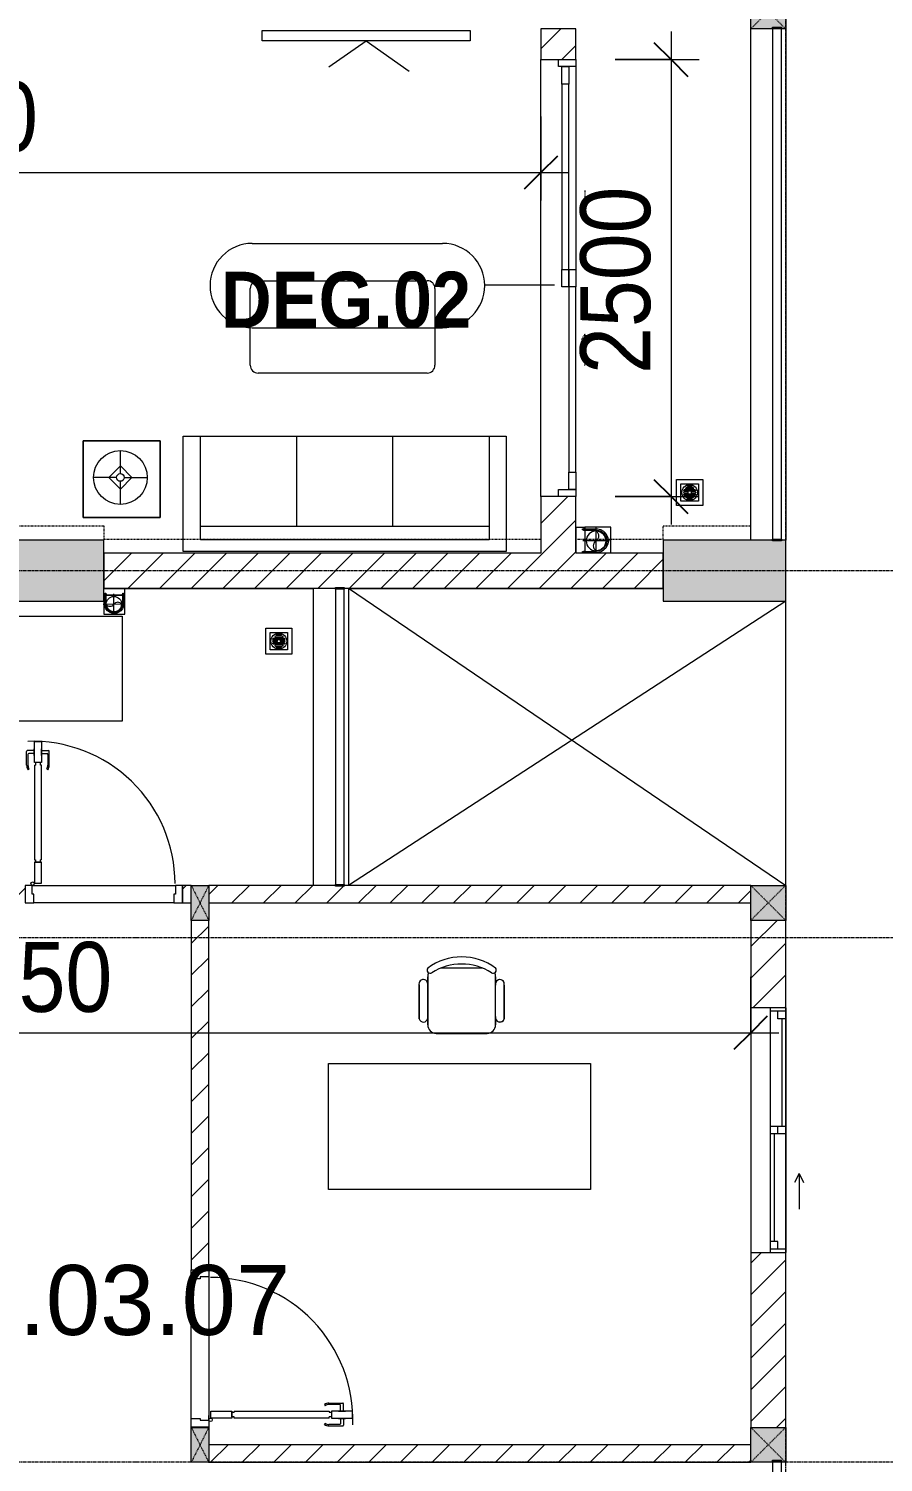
# Model space of a CAD drawing. Header units: millimetres. Extents: x 1591 to 240306, y -15958 to 82755.
# Drawn here: x 133924 to 138812, y 48437 to 56637 of the extents above; entities that cross this region are included whole.
import ezdxf

# ---------------------------------------------------------------- set-up
doc = ezdxf.new("R2010")
doc.units = ezdxf.units.MM
for name, pattern in [('Dash', [6, 3, -3]), ('Dash 1_8_', [6.35, 3.175, -3.175]), ('Grid Line', [22.225, 12.7, -3.175, 3.175, -3.175]), ('IMPORT-CENTER _2_', [40.64, 25.4, -5.08, 5.08, -5.08])]:
    doc.linetypes.add(name, pattern=pattern)
for name, color, linetype, lineweight in [('0-1', 7, 'Continuous', 5), ('A-ANNO-DIMS', 211, 'Continuous', 9), ('A-ANNO-DIMS-160', 211, 'Continuous', 9), ('A-AREA', 32, 'Dash 1_8_', 9), ('A-AREA-IDEN', 2, 'Continuous', 9), ('A-DETL-GENF-1', 9, 'Continuous', 9), ('A-DETL-THIN-2', 151, 'Continuous', 9), ('A-DOOR', 31, 'Continuous', 9), ('A-DOOR-1', 254, 'Continuous', 9), ('A-DOOR-2', 9, 'Continuous', 9), ('A-DOOR-FRAM', 31, 'Continuous', 9), ('A-DOOR-HDLN', 31, 'Dash', 9), ('A-DOOR-IDEN', 31, 'Continuous', 9), ('A-FLOR-1', 250, 'Continuous', 9), ('A-FLOR-2', 9, 'Continuous', 9), ('A-FLOR-HRAL', 11, 'Continuous', 9), ('A-FLOR-HRAL-1', 254, 'Continuous', 9), ('A-FLOR-HRAL-2', 9, 'Continuous', 9), ('A-GLAZ', 151, 'Continuous', 9), ('A-WALL', 113, 'Continuous', 9), ('A-WALL-1', 253, 'Continuous', 18), ('A-WALL-2', 9, 'Continuous', 9), ('A-WALL-3', 113, 'Continuous', 18), ('A-WALL-PATT-1', 10, 'Continuous', 9), ('A-WALL-PATT-2', 111, 'Continuous', 9), ('G-IMPT-1', 254, 'Continuous', 9), ('G-IMPT-2', 8, 'IMPORT-CENTER _2_', 9), ('G-IMPT-3', 8, 'Continuous', 9), ('I-FURN', 30, 'Continuous', 9), ('I-FURN-1', 254, 'Continuous', 9), ('M-EQPM', 50, 'Continuous', 9), ('S-COLS', 52, 'Continuous', 9), ('S-COLS-1', 52, 'Continuous', 5), ('S-COLS-2', 7, 'Continuous', 18), ('S-COLS-3', 254, 'Continuous', 9), ('S-COLS-4', 253, 'Continuous', 18), ('S-COLS-5', 52, 'Continuous', 18), ('S-COLS-HDLN', 52, 'Dash', 9), ('S-COLS-HDLN-1', 9, 'Dash', 9), ('S-GRID-1', 1, 'Grid Line', 9)]:
    doc.layers.add(name, color=color, linetype=linetype, lineweight=lineweight)
doc.styles.add('Arial_6', font='arial_0.ttf', dxfattribs={"height": 400})
doc.styles.add('Arial_B_3', font='arialbd_0.ttf', dxfattribs={"width": 0.9, "height": 320})
doc.styles.add('UTM Avo', font='UTM Avo.ttf', dxfattribs={"width": 0.9, "height": 400})
doc.dimstyles.new('1_Dim_chi_tiet_2_5_1', dxfattribs={"dimscale": 304.8, "dimtxt": 399.720379, "dimasz": 0.629921, "dimexe": 0.524934, "dimexo": 0.0625, "dimgap": 0.052493, "dimtad": 1, "dimdec": 0, "dimrnd": 5, "dimzin": 0, "dimdsep": 46, "dimtxsty": 'UTM Avo', "dimblk1": 'OBLIQUE', "dimblk2": 'OBLIQUE', "dimsah": 1, "dimcen": 0.09, "dimdle": 0.524934, "dimazin": 0, "dimtfac": 1, "dimtdec": 4, "dimtix": 1, "dimtmove": 0, "dimatfit": 3, "dimfxl": 1.049869, "dimfxlon": 1, "dimtvp": 1, "dimtolj": 1, "dimtzin": 0, "dimarcsym": 2})
pattern_1 = [(45, (0, 0), (-90.50967, 90.50967), [])]
pattern_2 = [(45, (11001.35, 0), (-90.50967, 90.50967), [])]

# ---------------------------------------------------------------- blocks, each defined once
blk = doc.blocks.new('NCV_TKTC_KET CAU_rvt-1-TKCS_MB TẦNG 3-4')
at = {"layer": 'S-COLS-1'}
for points in [[(123352.6, 53361.9), (123352.6, 53711.9), (122052.6, 53711.9), (122052.6, 53361.9), (122207.7, 53361.9)], [(127177.6, 53361.9), (127252.6, 53361.9), (127252.6, 53711.9), (127227.6, 53711.9), (127227.6, 53706.9), (127177.6, 53706.9), (127177.6, 53711.9), (126552.6, 53711.9), (126552.6, 53361.9), (127043.7, 53361.9)]]:
    blk.add_hatch(color=256, dxfattribs=at).paths.add_polyline_path(points)
at = {"layer": 'A-FLOR-1'}
for p, q in [((123352.6, 53435.3), (124552.6, 53435.3)), ((124752.6, 53435.3), (126552.6, 53435.3))]:
    blk.add_line(p, q, dxfattribs=at)
at = {"layer": 'S-COLS-2'}
for p, q in [((123352.6, 53711.9), (122052.6, 53711.9)), ((123352.6, 53361.9), (123352.6, 53711.9)), ((127177.6, 53711.9), (126552.6, 53711.9)), ((126552.6, 53711.9), (126552.6, 53361.9)), ((127252.6, 53711.9), (127227.6, 53711.9)), ((127252.6, 53361.9), (127252.6, 53711.9)), ((122052.6, 53361.9), (123352.6, 53361.9)), ((126552.6, 53361.9), (127252.6, 53361.9))]:
    blk.add_line(p, q, dxfattribs=at)
blk = doc.blocks.new('DOOR_CW_01 CANH MO-PANEL KINH - DIW_01-900x2200-CỬA GỖ VÂN LAMINATE-553375-TKCS_MB TẦNG 3-4')
at = {"layer": 'A-DETL-GENF-1'}
for p, q in [((-397, -182), (-397, -62)), ((-397, -62), (-357, -62)), ((-357, -62), (-357, -182)), ((-357, -182), (-397, -182)), ((-397, -196), (-391, -196)), ((-397, -738), (-397, -196)), ((-391, -196), (-391, -182)), ((-391, -182), (-363, -182)), ((-363, -182), (-363, -196)), ((-357, -196), (-363, -196)), ((-357, -196), (-357, -738)), ((-442, -737), (-442, -816.5)), ((-434, -799.5), (-434, -737)), ((-433.9, -711.2), (-427.3, -715.8)), ((-320.1, -711.2), (-326.7, -715.8)), ((-320, -799.5), (-320, -737)), ((-312, -737), (-312, -816.5)), ((-399, -803.5), (-430, -803.5)), ((-399, -792.2), (-399, -831.8)), ((-397, -792.2), (-399, -792.2)), ((-397, -738), (-391, -738)), ((-357, -752), (-397, -752)), ((-397, -752), (-397, -872)), ((-397, -792.2), (-397, -831.8)), ((-391, -752), (-391, -738)), ((-363, -752), (-391, -752)), ((-357, -738), (-363, -738)), ((-363, -738), (-363, -752)), ((-357, -872), (-357, -752)), ((-357, -792.2), (-357, -831.8)), ((-357, -792.2), (-355, -792.2)), ((-355, -792.2), (-355, -831.8)), ((-355, -803.5), (-324, -803.5)), ((-399, -820.5), (-438, -820.5)), ((-399, -831.8), (-397, -831.8)), ((-397, -872), (-357, -872)), ((-355, -831.8), (-357, -831.8)), ((-355, -820.5), (-316, -820.5))]:
    blk.add_line(p, q, dxfattribs=at)
blk.add_circle((-407, -60), 10, dxfattribs=at)
for centre, radius, start, end in [((-407, -60), 814, 268, 0), ((-397, -737), 45, 145, 180), ((-397, -737), 37, 145, 180), ((-357, -737), 37, 0, 35), ((-357, -737), 45, 360, 35), ((-438, -816.5), 4, 180, 270), ((-430, -799.5), 4, 180, 270), ((-324, -799.5), 4, 270, 0), ((-316, -816.5), 4, 270, 0)]:
    blk.add_arc(centre, radius, start, end, dxfattribs=at)
at = {"layer": 'A-DOOR-2'}
for p, q in [((-450, -50), (-450, 50)), ((-450, 50), (-400, 50)), ((-400, 50), (-400, 0)), ((400, 0), (400, 50)), ((400, 50), (450, 50)), ((450, 50), (450, -50)), ((-410, -50), (-450, -50)), ((-410, 0), (-410, -50)), ((-400, 0), (-410, 0)), ((-407, -50), (-382, -50)), ((410, 0), (400, 0)), ((410, -50), (410, 0)), ((450, -50), (410, -50))]:
    blk.add_line(p, q, dxfattribs=at)
blk = doc.blocks.new('BAN LV A - BAN LV A_dwg_ban hoc2-348006-TKCS_MB TẦNG 3-4')
at = {"layer": 'I-FURN'}
for p, q in [((145.8, 437.4), (-145.8, 437.4)), ((-243, 354.4), (-243, 162)), ((-194.4, 388.8), (-194.4, 113.4)), ((194.4, 113.4), (194.4, 388.8)), ((194.4, 351.4), (194.4, 150.8)), ((243.7, 162), (243.7, 354.4)), ((-120.5, 64.8), (120.5, 64.8))]:
    blk.add_line(p, q, dxfattribs=at)
at = {"layer": 'I-FURN', "flags": 128}
blk.add_lwpolyline([(-737.8, 610.5), (-737.8, 1330.5), (-154.9, 1330.5), (762.2, 1330.5), (762.2, 610.5)], close=True, dxfattribs=at)
at = {"layer": 'I-FURN'}
for centre, radius, start, end in [((-145.8, 388.8), 48.6, 90, 180), ((145.8, 388.8), 48.6, 360, 90), ((-218.7, 347.3), 25.3, 343.7398, 163.7398), ((219.4, 347.3), 25.3, 16.2602, 170.70537), ((-218.7, 154.9), 25.3, 163.7398, 16.2602), ((-180.2, 75.4), 17.8, 57.97259, 216.69006), ((-145.8, 113.4), 48.6, 180, 207.58444), ((0, 359.3), 318.2, 237.57575, 302.42425), ((180.2, 75.4), 17.8, 323.30994, 122.02741), ((145.8, 113.4), 48.6, 332.41556, 0), ((219.4, 154.9), 25.3, 189.29463, 16.2602), ((0, 324), 324, 233.1301, 306.8699)]:
    blk.add_arc(centre, radius, start, end, dxfattribs=at)
blk = doc.blocks.new('BAN LV A - BAN LV A_dwg-348005-TKCS_MB TẦNG 3-4')
at = {"extrusion": (0, 0, -1), "zscale": -1, "rotation": 180}
blk.add_blockref('BAN LV A - BAN LV A_dwg_ban hoc2-348006-TKCS_MB TẦNG 3-4', (-729, 1383.7), dxfattribs=at)
blk = doc.blocks.new('BAN LV A - BAN LV A-401069-TKCS_MB TẦNG 3-4')
at = {"layer": 'I-FURN-1'}
for p, q in [((-8.8, -53.2), (1491.2, -53.2)), ((-8.8, -773.2), (-8.8, -53.2)), ((1491.2, -53.2), (1491.2, -773.2)), ((1491.2, -773.2), (-8.8, -773.2)), ((583.2, -946.3), (874.8, -946.3)), ((486, -1221.7), (486, -1029.3)), ((534.6, -1029.3), (534.6, -994.9)), ((923.4, -994.9), (923.4, -1032.3)), ((972.7, -1029.3), (972.7, -1221.7)), ((534.6, -1270.3), (534.6, -1235.9)), ((923.4, -1232.9), (923.4, -1270.3))]:
    blk.add_line(p, q, dxfattribs=at)
for centre, radius, start, end in [((583.2, -994.9), 48.6, 90, 180), ((874.8, -994.9), 48.6, 0, 90), ((510.3, -1036.4), 25.3, 16.2602, 163.7398), ((948.4, -1036.4), 25.3, 16.2602, 170.70537), ((510.3, -1228.8), 25.3, 163.7398, 343.7398), ((948.4, -1228.8), 25.3, 189.29463, 16.2602), ((548.9, -1308.3), 17.8, 119.40397, 216.69006), ((583.2, -1270.3), 48.6, 180, 207.58444), ((874.8, -1270.3), 48.6, 332.41556, 0), ((909.2, -1308.3), 17.8, 323.30994, 60.59603), ((729, -1059.7), 324, 233.1301, 306.8699)]:
    blk.add_arc(centre, radius, start, end, dxfattribs=at)
at = {"extrusion": (0, 0, -1), "zscale": -1, "rotation": 180}
blk.add_blockref('BAN LV A - BAN LV A_dwg-348005-TKCS_MB TẦNG 3-4', (0, 0), dxfattribs=at)
blk = doc.blocks.new('MAY GIAT - MAY GIAT_dwg-348053-TKCS_MB TẦNG 3-4')
at = {"layer": 'G-IMPT-1', "flags": 128}
blk.add_lwpolyline([(5, 596.6), (5, 2.3), (605, 2.3), (605, 596.6)], close=True, dxfattribs=at)
blk = doc.blocks.new('MAY GIAT - MAY GIAT-401071-TKCS_MB TẦNG 3-4')
at = {"layer": 'I-FURN-1'}
for p, q in [((5, -2.3), (605, -2.3)), ((5, -596.6), (5, -2.3)), ((605, -2.3), (605, -596.6)), ((605, -596.6), (5, -596.6))]:
    blk.add_line(p, q, dxfattribs=at)
at = {"extrusion": (0, 0, -1), "zscale": -1, "rotation": 180}
blk.add_blockref('MAY GIAT - MAY GIAT_dwg-348053-TKCS_MB TẦNG 3-4', (0, 0), dxfattribs=at)
blk = doc.blocks.new('Railing - 50 x 10mm-901205-TKCS_MB TẦNG 3-4')
at = {"layer": 'A-FLOR-HRAL-2'}
for p, q in [((25, 5), (-25, 5)), ((-25, 5), (-25, -5)), ((25, -5), (25, 5)), ((-25, -5), (25, -5))]:
    blk.add_line(p, q, dxfattribs=at)
blk = doc.blocks.new('Railing - Railing-884429-TKCS_MB TẦNG 3-4')
at = {"layer": 'A-FLOR-HRAL-2'}
for p, q in [((101769.1, 44169.6), (101769.1, 42480.8)), ((101819.1, 42480.8), (101819.1, 44169.6))]:
    blk.add_line(p, q, dxfattribs=at)
at = {"extrusion": (0, 0, -1), "zscale": -1}
for p in [(-101794.1, 44174.6), (-101794.1, 42475.8)]:
    blk.add_blockref('Railing - 50 x 10mm-901205-TKCS_MB TẦNG 3-4', p, dxfattribs=at)
blk = doc.blocks.new('G1_SOF - BO TRU - 100x200-746114-TKCS_MB TẦNG 3-4')
at = {"layer": 'S-COLS'}
blk.add_hatch(color=256, dxfattribs=at).paths.add_polyline_path([(50, -100), (50, 100), (-50, 100), (-50, -100)])
at = {"layer": 'S-COLS-4'}
for p, q in [((-50, 100), (50, 100)), ((-50, -100), (-50, 100)), ((50, 100), (50, -100)), ((50, -100), (-50, -100))]:
    blk.add_line(p, q, dxfattribs=at)
at = {"layer": 'S-COLS-HDLN-1'}
for p, q in [((50, -100), (-50, 100)), ((-50, -100), (50, 100))]:
    blk.add_line(p, q, dxfattribs=at)
blk = doc.blocks.new('DOOR_CW_01 CANH MO-PANEL KINH - DIG_01-900x2200-CỬA NHÔM KÍNH-901226-TKCS_MB TẦNG 3-4')
at = {"layer": 'A-DETL-GENF-1'}
for p, q in [((-399, 820.5), (-438, 820.5)), ((-399, 831.8), (-397, 831.8)), ((-399, 792.2), (-399, 831.8)), ((-397, 872), (-357, 872)), ((-397, 752), (-397, 872)), ((-397, 792.2), (-397, 831.8)), ((-357, 872), (-357, 752)), ((-357, 792.2), (-357, 831.8)), ((-355, 831.8), (-357, 831.8)), ((-355, 792.2), (-355, 831.8)), ((-355, 820.5), (-316, 820.5)), ((-442, 737), (-442, 816.5)), ((-434, 799.5), (-434, 737)), ((-399, 803.5), (-430, 803.5)), ((-397, 792.2), (-399, 792.2)), ((-357, 752), (-397, 752)), ((-397, 738), (-391, 738)), ((-397, 738), (-397, 196)), ((-363, 752), (-391, 752)), ((-391, 752), (-391, 738)), ((-363, 738), (-363, 752)), ((-357, 738), (-363, 738)), ((-357, 792.2), (-355, 792.2)), ((-357, 196), (-357, 738)), ((-355, 803.5), (-324, 803.5)), ((-320, 799.5), (-320, 737)), ((-312, 737), (-312, 816.5)), ((-433.9, 711.2), (-427.3, 715.8)), ((-320.1, 711.2), (-326.7, 715.8)), ((-397, 196), (-391, 196)), ((-357, 182), (-397, 182)), ((-397, 182), (-397, 62)), ((-391, 196), (-391, 182)), ((-391, 182), (-363, 182)), ((-357, 196), (-363, 196)), ((-363, 182), (-363, 196)), ((-357, 62), (-357, 182)), ((-397, 62), (-357, 62))]:
    blk.add_line(p, q, dxfattribs=at)
blk.add_circle((-407, 60), 10, dxfattribs=at)
for centre, radius, start, end in [((-438, 816.5), 4, 90, 180), ((-407, 60), 814, 360, 92), ((-316, 816.5), 4, 0, 90), ((-430, 799.5), 4, 90, 180), ((-324, 799.5), 4, 360, 90), ((-397, 737), 45, 180, 215), ((-397, 737), 37, 180, 215), ((-357, 737), 37, 325, 0), ((-357, 737), 45, 325, 0)]:
    blk.add_arc(centre, radius, start, end, dxfattribs=at)
at = {"layer": 'A-DOOR-2'}
for p, q in [((-410, 50), (-450, 50)), ((-450, 50), (-450, -50)), ((-410, 0), (-410, 50)), ((-400, 0), (-410, 0)), ((-407, 50), (-382, 50)), ((-400, -50), (-400, 0)), ((410, 0), (400, 0)), ((400, 0), (400, -50)), ((450, 50), (410, 50)), ((410, 50), (410, 0)), ((450, -50), (450, 50)), ((-450, -50), (-400, -50)), ((400, -50), (450, -50))]:
    blk.add_line(p, q, dxfattribs=at)
blk = doc.blocks.new('LOBBY_SOFA_1 - LOBBY_SOFA_1-901228-TKCS_MB TẦNG 3-4')
at = {"layer": 'I-FURN'}
for p, q in [((-2172.3, 1064.5), (-2172.3, 1504.5)), ((-2128.3, 1548.5), (-1160.3, 1548.5)), ((-1116.3, 1504.5), (-1116.3, 1064.5)), ((-1160.3, 1020.5), (-2128.3, 1020.5)), ((-2556, 660), (-708, 660)), ((-2556, 0), (-2556, 660)), ((-2457, 66), (-2457, 660)), ((-1907, 143), (-1907, 660)), ((-1357, 143), (-1357, 660)), ((-807, 660), (-807, 66)), ((-708, 660), (-708, 0)), ((-2688.2, 633.5), (-3128.2, 633.5)), ((-3128.2, 633.5), (-3128.2, 193.5)), ((-2915.4, 445), (-2915.4, 577)), ((-2688.2, 193.5), (-2688.2, 633.5)), ((-2937.4, 423), (-3069.4, 423)), ((-2981.4, 423), (-2915.4, 489)), ((-2915.4, 357), (-2981.4, 423)), ((-2915.4, 489), (-2849.4, 423)), ((-2849.4, 423), (-2915.4, 357)), ((-2893.4, 423), (-2761.4, 423)), ((-2915.4, 269), (-2915.4, 401)), ((-3128.2, 193.5), (-2688.2, 193.5)), ((-807, 143), (-2457, 143)), ((-708, 0), (-2556, 0)), ((-807, 66), (-2457, 66))]:
    blk.add_line(p, q, dxfattribs=at)
for radius in [154, 22]:
    blk.add_circle((-2915.4, 423), radius, dxfattribs=at)
for centre, start, end in [((-2128.3, 1504.5), 90, 180), ((-1160.3, 1504.5), 0, 90), ((-2128.3, 1064.5), 180, 270), ((-1160.3, 1064.5), 270, 0)]:
    blk.add_arc(centre, 44, start, end, dxfattribs=at)
at = {"layer": 'I-FURN-1'}
for p, q in [((-2172.3, 1064.5), (-2172.3, 1504.5)), ((-2128.3, 1548.5), (-1160.3, 1548.5)), ((-1116.3, 1504.5), (-1116.3, 1064.5)), ((-1160.3, 1020.5), (-2128.3, 1020.5)), ((-2556, 660), (-708, 660)), ((-2556, 0), (-2556, 660)), ((-708, 660), (-708, 0)), ((-3128.2, 633.5), (-2688.2, 633.5)), ((-3128.2, 193.5), (-3128.2, 633.5)), ((-2688.2, 633.5), (-2688.2, 193.5)), ((-2688.2, 193.5), (-3128.2, 193.5)), ((-708, 0), (-2556, 0))]:
    blk.add_line(p, q, dxfattribs=at)
for centre, start, end in [((-2128.3, 1504.5), 90, 180), ((-1160.3, 1504.5), 0, 90), ((-2128.3, 1064.5), 180, 270), ((-1160.3, 1064.5), 270, 0)]:
    blk.add_arc(centre, 44, start, end, dxfattribs=at)
blk = doc.blocks.new('KE TIVI-2 - KE TIVI-2-901222-TKCS_MB TẦNG 3-4')
at = {"layer": 'I-FURN-1'}
for p, q in [((0, 60), (-245.7, 232.1)), ((213, 209.1), (0, 60)), ((-595.6, 60), (595.6, 60)), ((-595.6, 0), (-595.6, 60)), ((595.6, 0), (-595.6, 0)), ((595.6, 60), (595.6, 0))]:
    blk.add_line(p, q, dxfattribs=at)
blk = doc.blocks.new('NCV_TKTC_TANG 3 - 4_rvt-2-TKCS_MB TẦNG 3-4')
at = {"layer": 'A-WALL-PATT-1'}
h = blk.add_hatch(dxfattribs=at)
h.set_pattern_fill('FP_1', color=256, style=0, pattern_type=2)
h.set_pattern_definition(pattern_1)
h.paths.add_polyline_path([(122852.6, 51636.9), (122902.6, 51636.9), (122902.6, 51736.9), (122852.6, 51736.9)])
h.paths.add_polyline_path([(123852.6, 51636.9), (123852.6, 51736.9), (123802.6, 51736.9), (123802.6, 51636.9), (123819.7, 51636.9)])
h = blk.add_hatch(dxfattribs=at)
h.set_pattern_fill('FP_1', color=256, style=0, pattern_type=2)
h.set_pattern_definition(pattern_1)
h.paths.add_polyline_path([(123952.6, 51636.9), (127052.6, 51636.9), (127052.6, 51736.9), (124727.6, 51736.9), (124727.6, 51731.5), (124677.6, 51731.5), (124677.6, 51736.9), (123952.6, 51736.9)])
h = blk.add_hatch(dxfattribs=at)
h.set_pattern_fill('FP_1', color=256, style=0, pattern_type=2)
h.set_pattern_definition(pattern_1)
h.paths.add_polyline_path([(123952.6, 48636.9), (123952.6, 48637.3), (123853, 48636.9)])
h.paths.add_polyline_path([(123952.6, 49537.3), (123952.6, 51536.5), (123852.6, 51536.5), (123852.6, 49537.3)])
h = blk.add_hatch(dxfattribs=at)
h.set_pattern_fill('FP_1', color=256, style=0, pattern_type=2)
h.set_pattern_definition(pattern_1)
h.paths.add_polyline_path([(123952.6, 48436.9), (127052.6, 48436.9), (127052.6, 48536.9), (123952.6, 48536.9)])
at = {"layer": 'A-FLOR-2'}
for p, q in [((125852.6, 53960.3), (125852.6, 56460.3)), ((123752.6, 51636.9), (122952.6, 51636.9)), ((123852.6, 48687.3), (123852.6, 49487.3)), ((123952.6, 49497.3), (123952.6, 48677.3))]:
    blk.add_line(p, q, dxfattribs=at)
at = {"layer": 'A-WALL-1'}
for p, q in [((123852.6, 51736.9), (123802.6, 51736.9)), ((123802.6, 51736.9), (123802.6, 51636.9)), ((124677.6, 51736.9), (123952.6, 51736.9)), ((127052.6, 51736.9), (124727.6, 51736.9)), ((123802.6, 51636.9), (123852.6, 51636.9)), ((123952.6, 51636.9), (127052.6, 51636.9)), ((123852.6, 51536.5), (123852.6, 49537.3)), ((123952.6, 51536.5), (123852.6, 51536.5)), ((123952.6, 49537.3), (123952.6, 51536.5)), ((123852.6, 49537.3), (123952.6, 49537.3)), ((123952.6, 48637.3), (123852.6, 48637.3)), ((127052.6, 48536.9), (123952.6, 48536.9)), ((123952.6, 48436.9), (127052.6, 48436.9))]:
    blk.add_line(p, q, dxfattribs=at)
at = {"layer": 'A-WALL-2'}
for p, q in [((124552.6, 51736.9), (124552.6, 53436.9)), ((124752.6, 53436.9), (124752.6, 51736.9)), ((122942.6, 51736.9), (123762.6, 51736.9)), ((123752.6, 51636.9), (122952.6, 51636.9)), ((123852.6, 48687.3), (123852.6, 49487.3)), ((123952.6, 49497.3), (123952.6, 48677.3))]:
    blk.add_line(p, q, dxfattribs=at)
at = {"layer": 'A-DOOR-1'}
blk.add_blockref('DOOR_CW_01 CANH MO-PANEL KINH - DIG_01-900x2200-CỬA NHÔM KÍNH-901226-TKCS_MB TẦNG 3-4', (123352.6, 51686.9), dxfattribs=at)
at = {"layer": 'A-DOOR-1', "rotation": 90.00000000000074}
blk.add_blockref('DOOR_CW_01 CANH MO-PANEL KINH - DIW_01-900x2200-CỬA GỖ VÂN LAMINATE-553375-TKCS_MB TẦNG 3-4', (123902.6, 49087.3), dxfattribs=at)
at = {"layer": 'A-FLOR-HRAL-1'}
blk.add_blockref('Railing - Railing-884429-TKCS_MB TẦNG 3-4', (22908.5, 9260.7), dxfattribs=at)
at = {"layer": 'I-FURN-1'}
for name, p, rotation in [('KE TIVI-2 - KE TIVI-2-901222-TKCS_MB TẦNG 3-4', (124852.9, 56626.9), 180), ('MAY GIAT - MAY GIAT-401071-TKCS_MB TẦNG 3-4', (122860.3, 52671.5), 90.00000000000092), ('BAN LV A - BAN LV A-401069-TKCS_MB TẦNG 3-4', (126128.2, 49944.2), 180)]:
    blk.add_blockref(name, p, dxfattribs=dict(at, rotation=rotation))
blk.add_blockref('LOBBY_SOFA_1 - LOBBY_SOFA_1-901228-TKCS_MB TẦNG 3-4', (126362.6, 53646.9), dxfattribs=at)
at = {"layer": 'S-COLS-3', "rotation": 180}
for p in [(123902.6, 51636.9), (123902.6, 48536.9)]:
    blk.add_blockref('G1_SOF - BO TRU - 100x200-746114-TKCS_MB TẦNG 3-4', p, dxfattribs=at)
blk = doc.blocks.new('1_FAMILY RVT - W01-WxH 1400x1400xmm-389822-TKCS_MB TẦNG 3-4')
at = {"layer": 'A-GLAZ'}
for p, q in [((248.4, 172.39), (299.2, 197.79)), ((248.4, 172.39), (299.2, 146.99)), ((248.4, 172.39), (451.6, 172.39)), ((-700, 96.19), (-700, -103.81)), ((700, 96.19), (-700, 96.19)), ((-700, 96.19), (-636.5, 96.19)), ((-680.95, 96.19), (-680.95, 7.29)), ((-636.5, 96.19), (-22.225, 96.19)), ((-636.5, 96.19), (-636.5, 51.74)), ((-22.225, 7.29), (-22.225, 96.19)), ((-22.225, 96.19), (22.225, 96.19)), ((22.225, 96.19), (680.95, 96.19)), ((22.225, 96.19), (22.225, 7.29)), ((680.95, 96.19), (700, 96.19)), ((680.95, 96.19), (680.95, 7.29)), ((700, -103.81), (700, 96.19)), ((-700, 7.29), (-680.95, 7.29)), ((-636.5, 51.74), (-680.95, 51.74)), ((-680.95, 7.29), (-22.225, 7.29)), ((-636.5, 73.965), (-22.225, 73.965)), ((22.225, 51.74), (-22.225, 51.74)), ((-22.225, 7.29), (22.225, 7.29)), ((22.225, 29.515), (636.5, 29.515)), ((22.225, 7.29), (636.5, 7.29)), ((636.5, 51.74), (636.5, 7.29)), ((680.95, 51.74), (636.5, 51.74)), ((636.5, 7.29), (700, 7.29)), ((-700, -103.81), (700, -103.81))]:
    blk.add_line(p, q, dxfattribs=at)
blk = doc.blocks.new('Railing - 50 x 10mm-1251311-TKCS_MB TẦNG 3-4')
at = {"layer": 'A-FLOR-HRAL'}
for p, q in [((25, 5), (-25, 5)), ((-25, 5), (-25, -5)), ((25, -5), (25, 5)), ((-25, -5), (25, -5))]:
    blk.add_line(p, q, dxfattribs=at)
blk = doc.blocks.new('Railing - Railing-3235638-TKCS_MB TẦNG 3-4')
at = {"layer": 'A-FLOR-HRAL'}
for p, q in [((127177.6, 56635.3), (127177.6, 53716.9)), ((127227.6, 53716.9), (127227.6, 56635.3))]:
    blk.add_line(p, q, dxfattribs=at)
at = {"extrusion": (0, 0, -1), "zscale": -1}
for p in [(-127202.6, 56641.5), (-127202.6, 53711.9)]:
    blk.add_blockref('Railing - 50 x 10mm-1251311-TKCS_MB TẦNG 3-4', p, dxfattribs=at)
blk = doc.blocks.new('Railing - Railing-3235655-TKCS_MB TẦNG 3-4')
at = {"layer": 'A-FLOR-HRAL'}
for p, q in [((127177.6, 48436.9), (127177.6, 45516.9)), ((127227.6, 45516.9), (127227.6, 48436.9))]:
    blk.add_line(p, q, dxfattribs=at)
at = {"extrusion": (0, 0, -1), "zscale": -1}
for p in [(-127202.6, 48444.5), (-127202.6, 45511.9)]:
    blk.add_blockref('Railing - 50 x 10mm-1251311-TKCS_MB TẦNG 3-4', p, dxfattribs=at)
blk = doc.blocks.new('G1_SOF - BO TRU - 200x200-3054294-TKCS_MB TẦNG 3-4')
at = {"layer": 'S-COLS'}
blk.add_hatch(color=256, dxfattribs=at).paths.add_polyline_path([(100, 100), (-100, 100), (-100, -100), (100, -100)])
at = {"layer": 'S-COLS-5'}
for p, q in [((-100, 100), (100, 100)), ((-100, -100), (-100, 100)), ((100, 100), (100, -100)), ((100, -100), (-100, -100))]:
    blk.add_line(p, q, dxfattribs=at)
at = {"layer": 'S-COLS-HDLN'}
for p, q in [((100, -100), (-100, 100)), ((-100, -100), (100, 100))]:
    blk.add_line(p, q, dxfattribs=at)
blk = doc.blocks.new('DEG_02-DEG_03 - DEG_02-2500x2400mm-CỬA ĐI 02 CÁNH TRƯỢT-841416-TKCS_MB TẦNG 3-4')
at = {"layer": 'A-DOOR'}
for p, q in [((-1210, -100), (-1210, -60)), ((-1210, -60), (-1110, -60)), ((-1110, -60), (-1110, -100)), ((-50, -60), (-1110, -60)), ((-50, -60), (-50, -20)), ((-50, -20), (50, -20)), ((50, -60), (-50, -60)), ((-50, -100), (-50, -60)), ((-50, -60), (50, -60)), ((50, -20), (50, -60)), ((1110, -20), (50, -20)), ((50, -60), (1110, -60)), ((50, -60), (50, -100)), ((1110, -60), (1110, -20)), ((1110, -20), (1210, -20)), ((1210, -60), (1110, -60)), ((1210, -20), (1210, -60)), ((-1110, -100), (-1210, -100)), ((-1110, -100), (-50, -100)), ((50, -100), (-50, -100))]:
    blk.add_line(p, q, dxfattribs=at)
at = {"layer": 'A-DOOR-FRAM'}
for p, q in [((-1250, 0), (-1210, 0)), ((-1250, -100), (-1250, 0)), ((-1210, 0), (-1210, -100)), ((1210, -100), (1210, 0)), ((1210, 0), (1250, 0)), ((1250, 0), (1250, -100)), ((-1210, -100), (-1250, -100)), ((1250, -100), (1210, -100))]:
    blk.add_line(p, q, dxfattribs=at)
at = {"layer": 'A-DOOR-HDLN'}
for p, q in [((-500.4, -151.1), (-320.4, -151.1)), ((-320.4, -151.1), (-355, -131.1)), ((-320.4, -151.1), (-355, -171.1)), ((320.4, -151.1), (355, -131.1)), ((320.4, -151.1), (355, -171.1)), ((500.4, -151.1), (320.4, -151.1))]:
    blk.add_line(p, q, dxfattribs=at)
blk = doc.blocks.new('TKTC_XREF_251221_MB TANG 2-7 - TKTC_XREF_260130_MB TANG 2-5_dwg_THU NUOC - THU NUOC-444531-TKCS_MB TẦNG 1-4746810-TKCS_MB TẦNG 3-4')
at = {"layer": 'G-IMPT-3'}
for p, q in [((-23.3, 10.8), (40.9, 10.8)), ((40.9, 4.8), (-23.3, 4.8)), ((-11, 23.3), (28.5, 23.3)), ((28.5, 17.3), (-11, 17.3)), ((-1.1, 35.6), (18.5, 35.6)), ((18.5, 29.6), (-1.1, 29.6)), ((-23.3, -13.6), (40.9, -13.6)), ((40.9, -19.6), (-23.3, -19.6)), ((-11, -26.1), (28.5, -26.1)), ((28.5, -32.1), (-11, -32.1)), ((-1.1, -38.5), (18.5, -38.5)), ((18.5, -44.5), (-1.1, -44.5))]:
    blk.add_line(p, q, dxfattribs=at)
at = {"layer": 'G-IMPT-3', "flags": 128}
for points in [[(83.7, -79.4), (83.7, 70.6), (-66.3, 70.6), (-66.3, -79.4)], [(58.7, -54.4), (58.7, 45.6), (-41.3, 45.6), (-41.3, -54.4)]]:
    blk.add_lwpolyline(points, close=True, dxfattribs=at)
for points in [[(-23.3, -1.2), (0.7, -1.2), (0.7, -7.2), (-23.3, -7.2)], [(40.9, -7.2), (16.7, -7.2), (16.7, -1.2), (40.9, -1.2)]]:
    blk.add_lwpolyline(points, dxfattribs=at)
at = {"layer": 'G-IMPT-3'}
for centre, radius, start, end in [((8.7, -4.4), 45, 360, 180), ((8.7, -4.4), 45, 360, 180), ((-23.3, 7.8), 3, 90, 270), ((-11, 20.3), 3, 90, 270), ((-1.1, 32.6), 3, 90, 270), ((18.5, 32.6), 3, 270, 90), ((28.5, 20.3), 3, 270, 90), ((40.9, 7.8), 3, 270, 90), ((8.7, -4.4), 45, 180, 360), ((8.7, -4.4), 45, 180, 360), ((-23.3, -4.2), 3, 90, 270), ((-23.3, -16.6), 3, 90, 270), ((-11, -29.1), 3, 90, 270), ((-1.1, -41.5), 3, 90, 270), ((18.5, -41.5), 3, 270, 90), ((28.5, -29.1), 3, 270, 90), ((40.9, -4.2), 3, 270, 90), ((40.9, -16.6), 3, 270, 90)]:
    blk.add_arc(centre, radius, start, end, dxfattribs=at)
blk = doc.blocks.new('TKTC_XREF_251221_MB TANG 2-7 - TKTC_XREF_260130_MB TANG 2-5_dwg_$cc-4746798-TKCS_MB TẦNG 3-4')
at = {"layer": 'G-IMPT-2'}
for p, q in [((-0.673, 0), (0.673, 0)), ((0, -0.673), (0, 0.673))]:
    blk.add_line(p, q, dxfattribs=at)
at = {"layer": 'M-EQPM'}
blk.add_circle((0, 0), 0.5, dxfattribs=at)
for centre, radius, start, end in [((0, 0), 0.5, 90, 270), ((0.188, 0.25), 0.313, 126.8699, 233.1301), ((-0.188, -0.25), 0.313, 306.8699, 53.1301)]:
    blk.add_arc(centre, radius, start, end, dxfattribs=at)
blk = doc.blocks.new('TKTC_XREF_251221_MB TANG 2-7 - TKTC_XREF_260130_MB TANG 2-5_dwg_CUM U_DN100-4746799-TKCS_MB TẦNG 3-4')
at = {"layer": 'G-IMPT-3'}
blk.add_hatch(color=256, dxfattribs=at).paths.add_polyline_path([(0, 61), (16, 59), (31, 53), (43, 43), (53, 31), (59, 16), (61, 0), (59, -16), (53, -30), (43, -43), (31, -53), (16, -59), (0, -61), (0, -57), (15, -55), (29, -49), (40, -40), (49, -28), (55, -15), (57, 0), (55, 15), (49, 29), (40, 40), (29, 49), (15, 55), (0, 57)])
for p, q in [((-79, 67), (-79, 63)), ((-77, 67), (-77, 63)), ((-75, 67), (-75, 63)), ((-73, 69), (-73, 61)), ((-67, 68), (-72, 68)), ((-67, 62), (-72, 62)), ((-65, 69), (0, 69)), ((-79, -63), (-79, -67)), ((-77, -63), (-77, -67)), ((-75, -63), (-75, -67)), ((-73, -61), (-73, -69)), ((-67, -62), (-72, -62)), ((-67, -68), (-72, -68)), ((-65, -69), (0, -69))]:
    blk.add_line(p, q, dxfattribs=at)
at = {"layer": 'G-IMPT-3', "flags": 128}
for points in [[(-73, 68), (-78, 68), (-78, 62), (-73, 62)], [(-72, 59), (-67, 59), (-67, 71), (-72, 71)], [(-67, 71), (-67, 73), (-65, 73), (-65, 57), (-67, 57), (-67, 59)], [(-65, 61), (0, 61), (0, 57)], [(-73, -62), (-78, -62), (-78, -68), (-73, -68)], [(-72, -71), (-67, -71), (-67, -59), (-72, -59)], [(-67, -59), (-67, -57), (-65, -57), (-65, -73), (-67, -73), (-67, -71)], [(-65, -61), (0, -61), (0, -57)]]:
    blk.add_lwpolyline(points, dxfattribs=at)
at = {"layer": 'G-IMPT-3'}
for centre, radius, start, end in [((-78, 67), 0.96, 90, 180), ((-78, 63), 0.96, 180, 270), ((-71, 69), 1.56, 112.6199, 247.3801), ((-68, 65), 4.8, 143.1301, 216.8699), ((-71, 61), 1.56, 112.6199, 247.3801), ((0, 0), 69, 270, 90), ((0, 0), 61, 270, 90), ((0, 0), 57, 270, 90), ((-78, -63), 0.96, 90, 180), ((-78, -67), 0.96, 180, 270), ((-71, -61), 1.56, 112.6199, 247.3801), ((-68, -65), 4.8, 143.1301, 216.8699), ((-71, -69), 1.56, 112.6199, 247.3801)]:
    blk.add_arc(centre, radius, start, end, dxfattribs=at)
blk = doc.blocks.new('TKTC_XREF_251221_MB TANG 2-7 - TKTC_XREF_260130_MB TANG 2-5_dwg_$cc-V87-TKCS_MB TẦNG 3-4')
at = {"layer": 'G-IMPT-2'}
for p, q in [((-0.673, 0), (0.673, 0)), ((0, -0.618), (0, 0.673))]:
    blk.add_line(p, q, dxfattribs=at)
at = {"layer": 'M-EQPM'}
blk.add_circle((0, 0), 0.5, dxfattribs=at)
for centre, radius, start, end in [((0, 0), 0.5, 90, 270), ((0.188, 0.25), 0.313, 126.8699, 233.1301), ((-0.188, -0.25), 0.313, 306.8699, 53.1301)]:
    blk.add_arc(centre, radius, start, end, dxfattribs=at)
blk = doc.blocks.new('TKTC_XREF_251221_MB TANG 2-7 - TKTC_XREF_260130_MB TANG 2-5_dwg_CUM U_DN100-V88-TKCS_MB TẦNG 3-4')
at = {"layer": 'G-IMPT-3'}
blk.add_hatch(color=256, dxfattribs=at).paths.add_polyline_path([(0, 61), (15.8, 58.9), (30.5, 52.8), (43.1, 43.1), (52.8, 30.5), (58.9, 15.8), (61, 0), (58.9, -15.8), (52.8, -30.5), (43.1, -43.1), (30.5, -52.8), (15.8, -58.9), (0, -61), (0, -57), (14.8, -55.1), (28.5, -49.4), (40.3, -40.3), (49.4, -28.5), (55.1, -14.8), (57, 0), (55.1, 14.8), (49.4, 28.5), (40.3, 40.3), (28.5, 49.4), (14.8, 55.1), (0, 57)])
for p, q in [((-79.1, 66.6), (-79.1, 63.4)), ((-76.6, 66.6), (-76.6, 63.4)), ((-74.6, 66.6), (-74.6, 63.4)), ((-72.7, 69.3), (-72.7, 60.7)), ((-66.9, 67.9), (-71.7, 67.9)), ((-66.9, 62.1), (-71.7, 62.1)), ((-65, 69), (0, 69)), ((-79.1, -63.4), (-79.1, -66.6)), ((-76.6, -63.4), (-76.6, -66.6)), ((-74.6, -63.4), (-74.6, -66.6)), ((-72.7, -60.7), (-72.7, -69.3)), ((-66.9, -62.1), (-71.7, -62.1)), ((-66.9, -67.9), (-71.7, -67.9)), ((-65, -69), (0, -69))]:
    blk.add_line(p, q, dxfattribs=at)
at = {"layer": 'G-IMPT-3', "flags": 128}
for points in [[(-72.7, 67.6), (-78.1, 67.6), (-78.1, 62.4), (-72.7, 62.4)], [(-71.7, 59.2), (-66.9, 59.2), (-66.9, 70.8), (-71.7, 70.8)], [(-65, 71.3), (-65, 57.3), (-66.9, 57.3), (-66.9, 59.2)], [(-65, 61), (0, 61), (0, 57)], [(-72.7, -62.4), (-78.1, -62.4), (-78.1, -67.6), (-72.7, -67.6)], [(-71.7, -70.8), (-66.9, -70.8), (-66.9, -59.2), (-71.7, -59.2)], [(-66.9, -59.2), (-66.9, -57.3), (-65, -57.3), (-65, -72.7), (-66.9, -72.7), (-66.9, -70.8)], [(-65, -61), (0, -61), (0, -57)]]:
    blk.add_lwpolyline(points, dxfattribs=at)
at = {"layer": 'G-IMPT-3'}
for centre, radius, start, end in [((-78.1, 66.6), 0.96, 90, 180), ((-78.1, 63.4), 0.96, 180, 270), ((-71.1, 69.3), 1.56, 112.61986, 247.38014), ((-67.9, 65), 4.8, 143.1301, 216.8699), ((-71.1, 60.7), 1.56, 112.61986, 247.38014), ((0, 0), 69, 270, 90), ((0, 0), 61, 270, 90), ((0, 0), 57, 270, 90), ((-78.1, -63.4), 0.96, 90, 180), ((-78.1, -66.6), 0.96, 180, 270), ((-71.1, -60.7), 1.56, 112.61986, 247.38014), ((-67.9, -65), 4.8, 143.1301, 216.8699), ((-71.1, -69.3), 1.56, 112.61986, 247.38014)]:
    blk.add_arc(centre, radius, start, end, dxfattribs=at)
blk = doc.blocks.new('TKTC_XREF_251221_MB TANG 2-7 - TKTC_XREF_251221_MB TANG 2-7-2039446-TKCS_MB TẦNG 3-4')
at = {"layer": 'M-EQPM'}
for p, q in [((92401, 36400), (92401, 36549.2)), ((92401, 36549.2), (92450.8, 36548.9)), ((92450.8, 36548.9), (92450.8, 36400)), ((92450.9, 36549.1), (92450.9, 36400)), ((92600.6, 36549.1), (92450.9, 36549.1)), ((92600.6, 36400), (92600.6, 36549.1)), ((89819.8, 36160.4), (89819.8, 36200)), ((89700, 36160.4), (89819.8, 36160.4)), ((89819.6, 36160.4), (89700, 36160.4)), ((89700, 36125), (89700, 36050.5)), ((89819.6, 36050.5), (89819.6, 36160.4)), ((93600, 34500), (93600, 36125)), ((89700, 36050.5), (89819.6, 36050.5))]:
    blk.add_line(p, q, dxfattribs=at)
at = {"extrusion": (0, 0, -1), "zscale": -1}
for p in [(-93059.8, 36751.2), (-90709.7, 35901.2)]:
    blk.add_blockref('TKTC_XREF_251221_MB TANG 2-7 - TKTC_XREF_260130_MB TANG 2-5_dwg_THU NUOC - THU NUOC-444531-TKCS_MB TẦNG 1-4746810-TKCS_MB TẦNG 3-4', p, dxfattribs=at)
at = {"extrusion": (0, 0, -1)}
for name, p, xscale, yscale, zscale, rotation in [('TKTC_XREF_251221_MB TANG 2-7 - TKTC_XREF_260130_MB TANG 2-5_dwg_CUM U_DN100-V88-TKCS_MB TẦNG 3-4', (-92515.8, 36471.1), 0.9975000000000006, 0.9975000000000006, -0.9975000000000006, 180.000991338195), ('TKTC_XREF_251221_MB TANG 2-7 - TKTC_XREF_260130_MB TANG 2-5_dwg_$cc-V87-TKCS_MB TẦNG 3-4', (-92515.8, 36470.2), 113.7150000000073, 113.7150000000073, -113.7150000000073, 359.9990086636432), ('TKTC_XREF_251221_MB TANG 2-7 - TKTC_XREF_260130_MB TANG 2-5_dwg_CUM U_DN100-4746799-TKCS_MB TẦNG 3-4', (-89759.4, 36109.1), 0.7894736842105242, 0.7894736842105242, -0.7894736842105242, 269.9999999984439)]:
    blk.add_blockref(name, p, dxfattribs=dict(at, xscale=xscale, yscale=yscale, zscale=zscale, rotation=rotation))
at = {"xscale": 90.0000000000512, "yscale": 90.0000000000512, "zscale": 90.0000000000512, "rotation": 90.3740267799376}
blk.add_blockref('TKTC_XREF_251221_MB TANG 2-7 - TKTC_XREF_260130_MB TANG 2-5_dwg_$cc-4746798-TKCS_MB TẦNG 3-4', (89757.6, 36107.6), dxfattribs=at)
blk = doc.blocks.new('DIMBLOCK294-TKCS_MB TẦNG 3-4')
at = {"layer": 'A-ANNO-DIMS-160'}
for p, q in [((137598.4, 56620.3), (137598.4, 53800.3)), ((137278.4, 56460.3), (137758.4, 56460.3)), ((137598.4, 56460.3), (137278.4, 56460.3)), ((137278.4, 53960.3), (137758.4, 53960.3)), ((137598.4, 53960.3), (137278.4, 53960.3))]:
    blk.add_line(p, q, dxfattribs=at)
at = {"layer": 'A-ANNO-DIMS-160', "lineweight": 25}
for p, q in [((137598.4, 56460.3), (137502.4, 56556.3)), ((137598.4, 56460.3), (137694.4, 56364.3)), ((137598.4, 53960.3), (137502.4, 54056.3)), ((137598.4, 53960.3), (137694.4, 53864.3))]:
    blk.add_line(p, q, dxfattribs=at)
at = {"layer": 'A-ANNO-DIMS-160', "color": 0, "insert": (137078.8, 54662.5), "char_height": 400, "width": 1314.636, "attachment_point": 1, "rotation": 90, "line_spacing_factor": 1.110334, "style": 'UTM Avo'}
blk.add_mtext('2500', dxfattribs=at)
blk = doc.blocks.new('_Oblique')
at = {"color": 0, "linetype": 'ByBlock', "lineweight": -2}
blk.add_line((-0.5, -0.5), (0.5, 0.5), dxfattribs=at)
blk = doc.blocks.new('STN_Door Tag - STN_Door Tag-1788670-TKCS_MB TẦNG 3-4')
at = {"layer": 'A-DOOR-IDEN'}
for p, q in [((-3.37, 1.495), (3.431, 1.495)), ((-3.37, -1.524), (3.431, -1.524))]:
    blk.add_line(p, q, dxfattribs=at)
for centre, start, end in [((-3.37, -0.015), 90, 270), ((3.431, -0.015), 270, 90)]:
    blk.add_arc(centre, 1.509, start, end, dxfattribs=at)
blk = doc.blocks.new('DIMBLOCK368-TKCS_MB TẦNG 3-4')
at = {"layer": 'A-ANNO-DIMS-160'}
for p, q in [((130053.8, 56134.5), (130053.8, 55654.5)), ((130053.8, 55814.5), (130053.8, 56134.5)), ((136853.9, 56134.5), (136853.9, 55654.5)), ((136853.9, 55814.5), (136853.9, 56134.5)), ((129893.8, 55814.5), (137013.9, 55814.5))]:
    blk.add_line(p, q, dxfattribs=at)
at = {"layer": 'A-ANNO-DIMS-160', "lineweight": 25}
for p, q in [((130053.8, 55814.5), (130149.8, 55910.5)), ((136853.9, 55814.5), (136949.9, 55910.5)), ((130053.8, 55814.5), (129957.8, 55718.5)), ((136853.9, 55814.5), (136757.9, 55718.5))]:
    blk.add_line(p, q, dxfattribs=at)
at = {"layer": 'A-ANNO-DIMS-160', "color": 0, "insert": (132906.1, 56334.2), "char_height": 400, "width": 1314.636, "attachment_point": 1, "line_spacing_factor": 1.110334, "style": 'UTM Avo'}
blk.add_mtext('6800', dxfattribs=at)
blk = doc.blocks.new('DIMBLOCK417-TKCS_MB TẦNG 3-4')
at = {"layer": 'A-ANNO-DIMS-160'}
for p, q in [((129703.9, 51213.9), (129703.9, 50733.9)), ((129703.9, 50893.9), (129703.9, 51213.9)), ((138053.9, 51213.9), (138053.9, 50733.9)), ((138053.9, 50893.9), (138053.9, 51213.9)), ((129543.9, 50893.9), (138213.9, 50893.9))]:
    blk.add_line(p, q, dxfattribs=at)
at = {"layer": 'A-ANNO-DIMS-160', "lineweight": 25}
for p, q in [((129703.9, 50893.9), (129799.9, 50989.9)), ((138053.9, 50893.9), (138149.9, 50989.9)), ((129703.9, 50893.9), (129607.9, 50797.9)), ((138053.9, 50893.9), (137957.9, 50797.9))]:
    blk.add_line(p, q, dxfattribs=at)
at = {"layer": 'A-ANNO-DIMS-160', "color": 0, "insert": (133331.1, 51413.5), "char_height": 400, "width": 1314.636, "attachment_point": 1, "line_spacing_factor": 1.110334, "style": 'UTM Avo'}
blk.add_mtext('8350', dxfattribs=at)

msp = doc.modelspace()

# ---------------------------------------------------------------- hatches: boundary and pattern name
at = {"layer": 'A-WALL-PATT-2'}
h = msp.add_hatch(dxfattribs=at)
h.set_pattern_fill('FP_1', color=256, style=0, pattern_type=2)
h.set_pattern_definition(pattern_2)
h.paths.add_polyline_path([(136853.9, 53636.9), (137053.9, 53636.9), (137053.9, 53960.3), (136853.9, 53960.3)])
h.paths.add_polyline_path([(136853.9, 56460.3), (137053.9, 56460.3), (137053.9, 56635.3), (136853.9, 56635.3)])
h = msp.add_hatch(dxfattribs=at)
h.set_pattern_fill('FP_1', color=256, style=0, pattern_type=2)
h.set_pattern_definition(pattern_2)
h.paths.add_polyline_path([(136433.1, 53436.9), (137553.9, 53436.9), (137553.9, 53636.9), (134353.9, 53636.9), (134353.9, 53436.9), (135678.9, 53436.9), (135678.9, 53440.3), (135728.9, 53440.3), (135728.9, 53436.9)])
h = msp.add_hatch(dxfattribs=at)
h.set_pattern_fill('FP_1', color=256, style=0, pattern_type=2)
h.set_pattern_definition(pattern_2)
h.paths.add_polyline_path([(138220.6, 48636.9), (138253.9, 48636.9), (138253.9, 49637.4), (138053.9, 49637.4), (138053.9, 48636.9)])
h.paths.add_polyline_path([(138253.9, 51037.4), (138253.9, 51536.9), (138053.9, 51536.9), (138053.9, 51037.4)])

# ---------------------------------------------------------------- linework, layer by layer
at = {"layer": 'A-AREA'}
for p, q in [((133753.8, 53793.4), (134353.9, 53793.4)), ((134353.9, 53793.4), (134353.9, 53711.9)), ((137553.9, 53716.8), (137553.9, 53793.4)), ((137553.9, 53793.4), (138053.9, 53793.4)), ((134353.9, 53716.8), (134807.9, 53716.8)), ((134807.9, 53716.8), (136655.9, 53716.8)), ((136655.9, 53716.8), (136853.9, 53716.8)), ((137053.9, 53716.8), (137553.9, 53716.8))]:
    msp.add_line(p, q, dxfattribs=at)
at = {"layer": 'A-DETL-THIN-2'}
for p, q in [((135753.9, 53436.9), (138253.9, 51736.9)), ((135753.9, 53436.9), (138253.9, 51736.9)), ((138253.9, 53361.9), (135753.9, 51736.9)), ((138253.9, 53361.9), (135753.9, 51736.9))]:
    msp.add_line(p, q, dxfattribs=at)
at = {"layer": 'A-DOOR-IDEN'}
msp.add_line((136932.2, 55169.1), (136532.4, 55169.1), dxfattribs=at)
at = {"layer": 'A-WALL'}
for p, q in [((138053.9, 53711.9), (138053.9, 56635.3)), ((138253.9, 56635.3), (138253.9, 53711.9)), ((136853.9, 53960.3), (136853.9, 56460.3)), ((137053.9, 56420.3), (137053.9, 55260.3))]:
    msp.add_line(p, q, dxfattribs=at)
at = {"layer": 'A-WALL-3'}
for p, q in [((137053.9, 56635.3), (136853.9, 56635.3)), ((136853.9, 56635.3), (136853.9, 56460.3)), ((137053.9, 56460.3), (137053.9, 56635.3)), ((136853.9, 56460.3), (137053.9, 56460.3)), ((137053.9, 53960.3), (136853.9, 53960.3)), ((136853.9, 53960.3), (136853.9, 53636.9)), ((137053.9, 53636.9), (137053.9, 53960.3)), ((136853.9, 53636.9), (134353.9, 53636.9)), ((134353.9, 53636.9), (134353.9, 53436.9)), ((137553.9, 53636.9), (137053.9, 53636.9)), ((137553.9, 53436.9), (137553.9, 53636.9)), ((134353.9, 53436.9), (135678.9, 53436.9)), ((135728.9, 53436.9), (137553.9, 53436.9)), ((138053.9, 51536.9), (138053.9, 51037.4)), ((138253.9, 51037.4), (138253.9, 51536.9)), ((138053.9, 49637.4), (138053.9, 48636.9)), ((138253.9, 48636.9), (138253.9, 49637.4))]:
    msp.add_line(p, q, dxfattribs=at)
at = {"layer": 'S-GRID-1'}
for p, q in [((138253.9, 19175.3), (138253.9, 76690.4)), ((139245.7, 53536.9), (45492.6, 53536.9)), ((139245.7, 51436.9), (45492.6, 51436.9)), ((139245.7, 48436.9), (45492.6, 48436.9))]:
    msp.add_line(p, q, dxfattribs=at)

# ---------------------------------------------------------------- block references
at = {"layer": '0-1'}
for name in ['NCV_TKTC_KET CAU_rvt-1-TKCS_MB TẦNG 3-4', 'NCV_TKTC_TANG 3 - 4_rvt-2-TKCS_MB TẦNG 3-4']:
    msp.add_blockref(name, (11001.4, 0), dxfattribs=at)
at = {"layer": 'A-DOOR', "rotation": 90.0000000000001}
msp.add_blockref('DEG_02-DEG_03 - DEG_02-2500x2400mm-CỬA ĐI 02 CÁNH TRƯỢT-841416-TKCS_MB TẦNG 3-4', (136953.9, 55210.3), dxfattribs=at)
at = {"layer": 'A-DOOR-IDEN', "xscale": 159.9999999999999, "yscale": 159.9999999999999, "zscale": 159.9999999999999}
msp.add_blockref('STN_Door Tag - STN_Door Tag-1788670-TKCS_MB TẦNG 3-4', (135742, 55169.8), dxfattribs=at)
at = {"layer": 'A-FLOR-HRAL'}
for name in ['Railing - Railing-3235638-TKCS_MB TẦNG 3-4', 'Railing - Railing-3235655-TKCS_MB TẦNG 3-4']:
    msp.add_blockref(name, (11001.4, 0), dxfattribs=at)
at = {"layer": 'A-GLAZ', "rotation": 270}
msp.add_blockref('1_FAMILY RVT - W01-WxH 1400x1400xmm-389822-TKCS_MB TẦNG 3-4', (138157.7, 50337.4), dxfattribs=at)
at = {"layer": 'M-EQPM'}
msp.add_blockref('TKTC_XREF_251221_MB TANG 2-7 - TKTC_XREF_251221_MB TANG 2-7-2039446-TKCS_MB TẦNG 3-4', (44653.9, 17236.9), dxfattribs=at)
at = {"layer": 'S-COLS', "rotation": 180}
for p in [(138153.9, 56735.3), (138153.9, 51636.9), (138153.9, 48536.9)]:
    msp.add_blockref('G1_SOF - BO TRU - 200x200-3054294-TKCS_MB TẦNG 3-4', p, dxfattribs=at)

# ---------------------------------------------------------------- texts
at = {"layer": 'A-AREA-IDEN', "insert": (134301.7, 49159.8), "char_height": 400, "width": 2233.6, "attachment_point": 8, "line_spacing_factor": 0.936439, "style": 'Arial_6'}
msp.add_mtext('\\pt8,16,24,32,40,48,56,64,72,80,88,96,104,112,120,128,136,144,152,160,168,176,184,192,200,208,216,224,232,240,248,256;A3.03.07', dxfattribs=at)
at = {"layer": 'A-DOOR-IDEN', "insert": (135738.8, 55084.5), "char_height": 320, "width": 1467.36, "attachment_point": 5, "line_spacing_factor": 0.936439, "style": 'Arial_B_3'}
msp.add_mtext('\\pt7.2,14.4,21.6,28.8,36,43.2,50.4,57.6,64.8,72,79.2,86.4,93.6,100.8,108,115.2,122.4,129.6,136.8,144,151.2,158.4,165.6,172.8,180,187.2,194.4,201.6,208.8,216,223.2,230.4;DEG.02', dxfattribs=at)

# ---------------------------------------------------------------- dimensions: what is measured, and where the dimension line sits
at = {"layer": 'A-ANNO-DIMS'}
dim = msp.add_linear_dim(base=(137598.4, 53960.3), p1=(137278.4, 56460.3), p2=(137278.4, 53960.3), angle=90, dimstyle='1_Dim_chi_tiet_2_5_1', override={"dimpost": '<>', "dimfxl": 2500}, dxfattribs=at)
dim.commit()
dim.dimension.update_dxf_attribs({"geometry": 'DIMBLOCK294-TKCS_MB TẦNG 3-4', "text_midpoint": (137375.4, 55210.3)})
for base, p1, p2, override, picture, middle in [((136853.9, 55814.5), (130053.8, 56134.5), (136853.9, 56134.5), {"dimpost": '<>', "dimfxl": 6800.071331}, 'DIMBLOCK368-TKCS_MB TẦNG 3-4', (133453.9, 56037.5)), ((138053.9, 50893.9), (129703.9, 51213.9), (138053.9, 51213.9), {"dimpost": '<>', "dimfxl": 8350}, 'DIMBLOCK417-TKCS_MB TẦNG 3-4', (133878.9, 51116.9))]:
    dim = msp.add_linear_dim(base=base, p1=p1, p2=p2, dimstyle='1_Dim_chi_tiet_2_5_1', override=override, dxfattribs=at)
    dim.commit()
    dim.dimension.update_dxf_attribs({"geometry": picture, "text_midpoint": middle})

doc.saveas('drawing.dxf')
